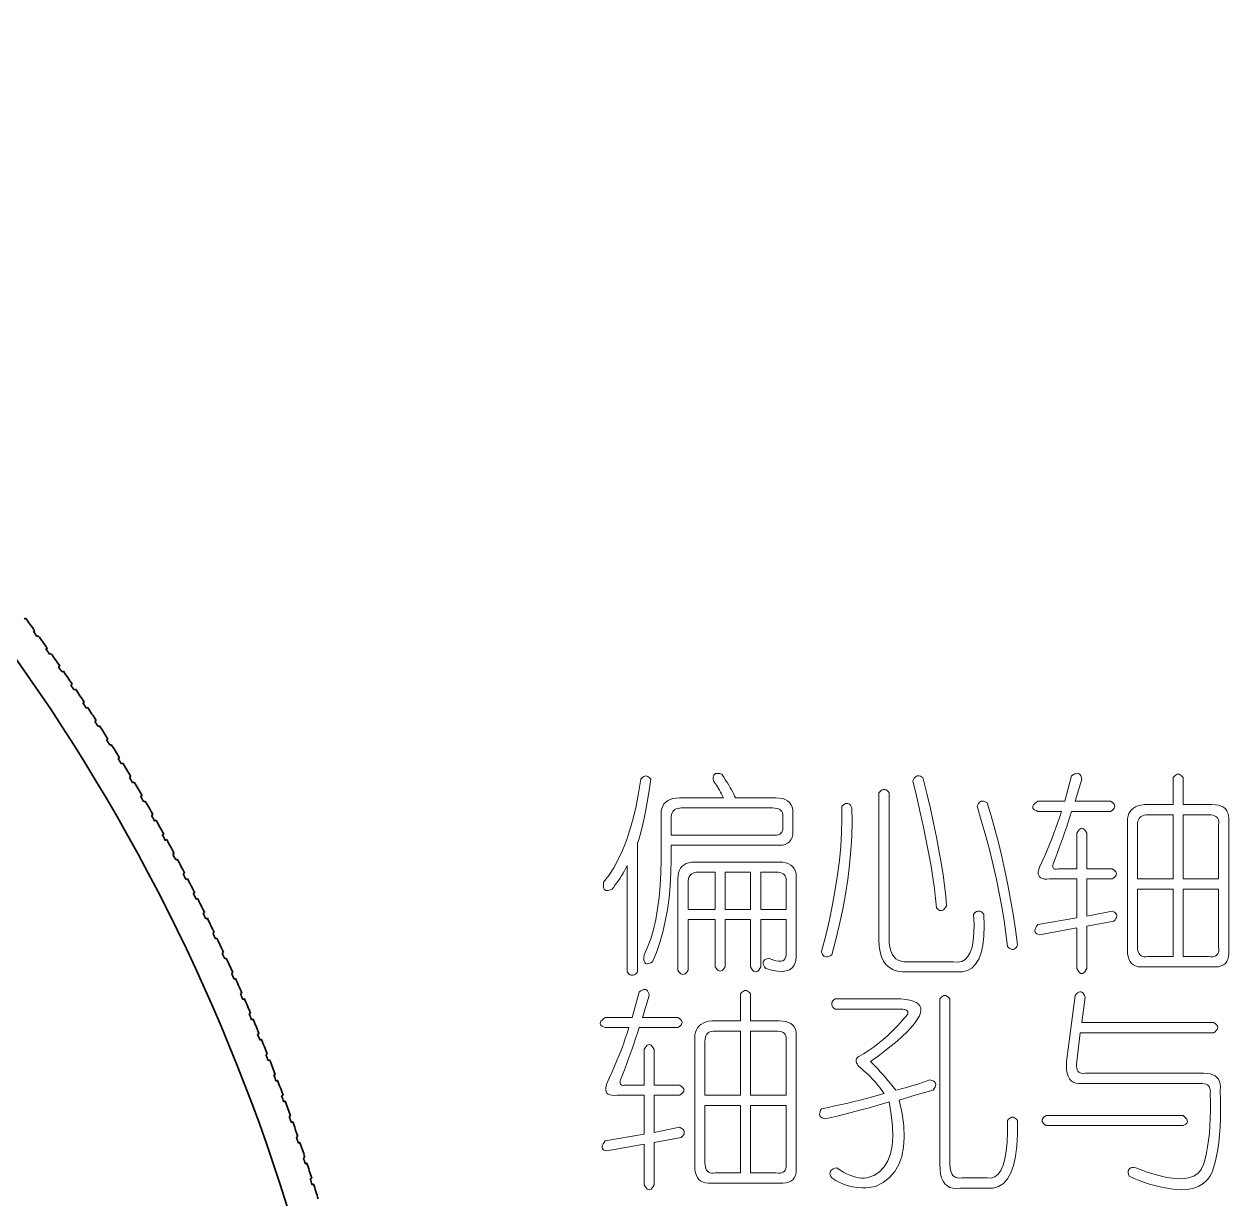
# Model space of a CAD drawing. Extents: x 0 to 297, y 0 to 210.
# Drawn here: x 54.66 to 83.18, y 50.55 to 78.36 of the extents above; entities that cross this region are included whole.
import ezdxf

# ---------------------------------------------------------------- set-up
doc = ezdxf.new("R2010")
doc.units = 0

msp = doc.modelspace()

# ---------------------------------------------------------------- linework, layer by layer
at = {"color": 7, "lineweight": 35, "ltscale": 0.000952737}
msp.add_line((54.697, 64.295), (54.663, 64.278), dxfattribs=at)
at = {"color": 7, "lineweight": 35, "ltscale": 0.000952823}
msp.add_line((54.914, 64), (54.88, 63.984), dxfattribs=at)
at = {"color": 7, "lineweight": 35, "ltscale": 0.000962385}
msp.add_line((54.889, 63.971), (54.914, 64), dxfattribs=at)
at = {"color": 7, "lineweight": 35, "ltscale": 0.000952782}
for p, q in [((55, 63.881), (54.966, 63.865)), ((55.299, 63.463), (55.264, 63.447)), ((57.267, 60.416), (57.233, 60.399)), ((59.229, 56.719), (59.194, 56.702)), ((60.082, 54.806), (60.048, 54.789)), ((60.476, 53.837), (60.441, 53.821)), ((61.022, 52.373), (60.988, 52.357)), ((61.516, 50.899), (61.482, 50.882))]:
    msp.add_line(p, q, dxfattribs=at)
at = {"color": 7, "lineweight": 35, "ltscale": 0.000952741}
for p, q in [((55.214, 63.583), (55.179, 63.567)), ((55.593, 63.04), (55.559, 63.024)), ((55.801, 62.736), (55.766, 62.719)), ((56.371, 61.871), (56.336, 61.855)), ((56.451, 61.746), (56.416, 61.73)), ((57, 60.863), (56.965, 60.846)), ((57.191, 60.544), (57.157, 60.527)), ((57.714, 59.641), (57.68, 59.624)), ((58.218, 58.724), (58.184, 58.707)), ((58.702, 57.795), (58.667, 57.778)), ((59.605, 55.903), (59.571, 55.887)), ((59.667, 55.767), (59.632, 55.75)), ((60.024, 54.944), (59.99, 54.927)), ((60.973, 52.514), (60.938, 52.497)), ((61.145, 52.023), (61.11, 52.007)), ((61.193, 51.883), (61.159, 51.866)), ((61.357, 51.391), (61.323, 51.375))]:
    msp.add_line(p, q, dxfattribs=at)
at = {"color": 7, "lineweight": 35, "ltscale": 0.000961542}
msp.add_line((55.188, 63.555), (55.214, 63.583), dxfattribs=at)
at = {"color": 7, "lineweight": 35, "ltscale": 0.000952655}
for p, q in [((55.509, 63.162), (55.475, 63.145)), ((55.883, 62.613), (55.849, 62.597)), ((56.088, 62.306), (56.054, 62.289)), ((56.169, 62.182), (56.135, 62.165)), ((56.649, 61.433), (56.614, 61.416)), ((56.727, 61.306), (56.693, 61.29)), ((57.788, 59.51), (57.753, 59.494)), ((58.289, 58.592), (58.254, 58.575)), ((58.462, 58.261), (58.428, 58.244)), ((58.769, 57.661), (58.735, 57.644)), ((59.164, 56.854), (59.13, 56.838)), ((59.387, 56.38), (59.353, 56.363)), ((59.817, 55.425), (59.783, 55.408)), ((59.877, 55.287), (59.843, 55.271)), ((60.225, 54.461), (60.191, 54.445)), ((60.611, 53.49), (60.576, 53.474)), ((60.664, 53.351), (60.629, 53.334)), ((60.795, 53.003), (60.76, 52.986))]:
    msp.add_line(p, q, dxfattribs=at)
at = {"color": 7, "lineweight": 35, "ltscale": 0.000960679}
msp.add_line((55.483, 63.134), (55.509, 63.162), dxfattribs=at)
at = {"color": 7, "lineweight": 35, "ltscale": 0.00095987}
msp.add_line((55.774, 62.709), (55.801, 62.736), dxfattribs=at)
at = {"color": 7, "lineweight": 35, "ltscale": 0.000958932}
msp.add_line((56.06, 62.279), (56.088, 62.306), dxfattribs=at)
at = {"color": 7, "lineweight": 35, "ltscale": 0.000958082}
msp.add_line((56.342, 61.846), (56.371, 61.871), dxfattribs=at)
at = {"color": 7, "lineweight": 35, "ltscale": 0.00095726}
msp.add_line((56.62, 61.408), (56.649, 61.433), dxfattribs=at)
at = {"color": 7, "lineweight": 35, "ltscale": 0.000952696}
for p, q in [((56.922, 60.99), (56.888, 60.974)), ((57.455, 60.094), (57.421, 60.078)), ((57.53, 59.965), (57.496, 59.948)), ((58.041, 59.053), (58.006, 59.036)), ((58.531, 58.128), (58.497, 58.111)), ((59.001, 57.191), (58.967, 57.174)), ((59.45, 56.244), (59.416, 56.227)), ((60.282, 54.323), (60.248, 54.306)), ((60.421, 53.977), (60.387, 53.96)), ((60.846, 52.863), (60.812, 52.846)), ((61.311, 51.532), (61.277, 51.515))]:
    msp.add_line(p, q, dxfattribs=at)
at = {"color": 7, "lineweight": 35, "ltscale": 0.000956431}
msp.add_line((56.893, 60.966), (56.922, 60.99), dxfattribs=at)
at = {"color": 7, "lineweight": 35, "ltscale": 0.00095572}
msp.add_line((57.161, 60.521), (57.191, 60.544), dxfattribs=at)
at = {"color": 7, "lineweight": 35, "ltscale": 0.000954924}
msp.add_line((57.424, 60.072), (57.455, 60.094), dxfattribs=at)
at = {"color": 7, "lineweight": 35, "ltscale": 0.000954363}
msp.add_line((57.683, 59.619), (57.714, 59.641), dxfattribs=at)
at = {"color": 7, "lineweight": 35, "ltscale": 0.000952868}
for p, q in [((57.969, 59.184), (57.934, 59.167)), ((58.935, 57.326), (58.901, 57.309))]:
    msp.add_line(p, q, dxfattribs=at)
at = {"color": 7, "lineweight": 35, "ltscale": 0.000953922}
msp.add_line((57.937, 59.163), (57.969, 59.184), dxfattribs=at)
at = {"color": 7, "lineweight": 35, "ltscale": 0.00095342}
msp.add_line((58.186, 58.704), (58.218, 58.724), dxfattribs=at)
at = {"color": 7, "lineweight": 35, "ltscale": 0.000953079}
msp.add_line((58.429, 58.242), (58.462, 58.261), dxfattribs=at)
at = {"color": 7, "lineweight": 35, "ltscale": 0.000952918}
msp.add_line((58.668, 57.776), (58.702, 57.795), dxfattribs=at)
at = {"color": 7, "lineweight": 35, "ltscale": 0.000952844}
msp.add_line((58.901, 57.308), (58.935, 57.326), dxfattribs=at)
at = {"color": 7, "lineweight": 35, "ltscale": 0.000952827}
for p, q in [((59.229, 56.719), (59.194, 56.702)), ((61.471, 51.04), (61.437, 51.023))]:
    msp.add_line(p, q, dxfattribs=at)
at = {"color": 7, "lineweight": 35, "ltscale": 0.000952728}
msp.add_line((59.45, 56.244), (59.415, 56.228), dxfattribs=at)
at = {"color": 7, "lineweight": 35, "ltscale": 0.000952851}
msp.add_line((59.667, 55.767), (59.631, 55.752), dxfattribs=at)
at = {"color": 7, "lineweight": 35, "ltscale": 0.000953061}
msp.add_line((59.877, 55.287), (59.842, 55.274), dxfattribs=at)
at = {"color": 7, "lineweight": 35, "ltscale": 0.000953566}
msp.add_line((60.082, 54.806), (60.046, 54.793), dxfattribs=at)
at = {"color": 7, "lineweight": 35, "ltscale": 0.000953849}
msp.add_line((60.282, 54.323), (60.246, 54.311), dxfattribs=at)
at = {"color": 7, "lineweight": 35, "ltscale": 0.000954382}
msp.add_line((60.476, 53.837), (60.439, 53.827), dxfattribs=at)
at = {"color": 7, "lineweight": 35, "ltscale": 0.00095505}
msp.add_line((60.664, 53.351), (60.627, 53.341), dxfattribs=at)
at = {"color": 7, "lineweight": 35, "ltscale": 0.000955671}
msp.add_line((60.846, 52.863), (60.809, 52.854), dxfattribs=at)
at = {"color": 7, "lineweight": 35, "ltscale": 0.000956483}
msp.add_line((61.022, 52.373), (60.985, 52.366), dxfattribs=at)
at = {"color": 7, "lineweight": 35, "ltscale": 0.000957289}
msp.add_line((61.193, 51.883), (61.155, 51.876), dxfattribs=at)
at = {"color": 7, "lineweight": 35, "ltscale": 0.000958091}
msp.add_line((61.357, 51.391), (61.32, 51.385), dxfattribs=at)
at = {"color": 7, "lineweight": 35, "ltscale": 0.000958955}
msp.add_line((61.516, 50.899), (61.478, 50.894), dxfattribs=at)
at = {"color": 255, "lineweight": 13}
for points in [[(69.261, 60.482), (69.285, 60.511), (69.309, 60.533), (69.333, 60.549), (69.357, 60.559), (69.381, 60.562), (69.405, 60.559), (69.429, 60.549), (69.453, 60.533), (69.477, 60.511), (69.501, 60.482), (69.469, 60.272), (69.437, 60.076), (69.405, 59.892), (69.373, 59.72), (69.341, 59.562), (69.309, 59.416), (69.277, 59.284), (69.245, 59.164), (69.213, 59.056), (69.181, 58.962), (69.181, 55.922), (69.157, 55.893), (69.133, 55.871), (69.109, 55.855), (69.085, 55.845), (69.061, 55.842), (69.037, 55.845), (69.013, 55.855), (68.989, 55.871), (68.965, 55.893), (68.941, 55.922), (68.941, 58.442), (68.909, 58.379), (68.875, 58.317), (68.841, 58.257), (68.807, 58.199), (68.771, 58.142), (68.735, 58.087), (68.697, 58.033), (68.659, 57.981), (68.621, 57.931), (68.581, 57.882), (68.536, 57.862), (68.496, 57.85), (68.462, 57.846), (68.434, 57.85), (68.411, 57.862), (68.394, 57.882), (68.382, 57.91), (68.376, 57.946), (68.376, 57.99), (68.381, 58.042), (68.505, 58.203), (68.621, 58.383), (68.729, 58.581), (68.829, 58.797), (68.921, 59.032), (69.005, 59.285), (69.081, 59.557), (69.149, 59.847), (69.209, 60.155)], [(71.181, 60.602), (71.227, 60.532), (71.271, 60.464), (71.311, 60.4), (71.347, 60.34), (71.381, 60.282), (71.411, 60.228), (71.439, 60.176), (71.463, 60.128), (71.483, 60.084), (71.501, 60.042), (72.461, 60.042), (72.544, 60.038), (72.618, 60.024), (72.682, 60.002), (72.736, 59.972), (72.781, 59.932), (72.816, 59.884), (72.842, 59.826), (72.858, 59.76), (72.864, 59.686), (72.861, 59.602), (72.861, 59.322), (72.864, 59.239), (72.858, 59.165), (72.842, 59.101), (72.816, 59.047), (72.781, 59.002), (72.736, 58.967), (72.682, 58.941), (72.618, 58.925), (72.544, 58.919), (72.461, 58.922), (69.981, 58.922), (69.984, 58.592), (69.976, 58.274), (69.958, 57.968), (69.93, 57.674), (69.891, 57.392), (69.842, 57.122), (69.782, 56.864), (69.712, 56.618), (69.632, 56.384), (69.541, 56.162), (69.496, 56.135), (69.456, 56.117), (69.422, 56.109), (69.394, 56.111), (69.371, 56.122), (69.354, 56.143), (69.342, 56.173), (69.336, 56.213), (69.336, 56.263), (69.341, 56.322), (69.424, 56.506), (69.498, 56.708), (69.562, 56.926), (69.616, 57.16), (69.661, 57.412), (69.696, 57.68), (69.722, 57.966), (69.738, 58.268), (69.744, 58.586), (69.741, 58.922), (69.741, 59.642), (69.745, 59.718), (69.759, 59.786), (69.781, 59.846), (69.811, 59.898), (69.851, 59.942), (69.899, 59.978), (69.957, 60.006), (70.023, 60.026), (70.097, 60.038), (70.181, 60.042), (71.221, 60.042), (71.197, 60.089), (71.173, 60.135), (71.149, 60.179), (71.125, 60.221), (71.101, 60.262), (71.077, 60.301), (71.053, 60.339), (71.029, 60.375), (71.005, 60.409), (70.981, 60.442), (70.976, 60.487), (70.976, 60.525), (70.982, 60.557), (70.994, 60.583), (71.011, 60.602), (71.034, 60.615), (71.062, 60.621), (71.096, 60.621), (71.136, 60.615)], [(75.941, 60.522), (76.033, 60.146), (76.117, 59.786), (76.193, 59.442), (76.261, 59.114), (76.321, 58.802), (76.373, 58.506), (76.417, 58.226), (76.453, 57.962), (76.481, 57.714), (76.501, 57.482), (76.477, 57.446), (76.453, 57.416), (76.429, 57.394), (76.405, 57.38), (76.381, 57.372), (76.357, 57.372), (76.333, 57.378), (76.309, 57.392), (76.285, 57.414), (76.261, 57.442), (76.241, 57.659), (76.213, 57.895), (76.177, 58.149), (76.133, 58.421), (76.081, 58.712), (76.021, 59.021), (75.953, 59.349), (75.877, 59.695), (75.793, 60.059), (75.701, 60.442), (75.718, 60.479), (75.736, 60.509), (75.756, 60.533), (75.778, 60.551), (75.801, 60.562), (75.826, 60.567), (75.852, 60.565), (75.88, 60.557), (75.91, 60.543)], [(78.661, 59.722), (78.618, 59.739), (78.584, 59.757), (78.56, 59.777), (78.546, 59.799), (78.541, 59.822), (78.546, 59.847), (78.56, 59.873), (78.584, 59.901), (78.618, 59.931), (78.661, 59.962), (79.301, 59.962), (79.461, 60.562), (79.499, 60.59), (79.535, 60.61), (79.567, 60.622), (79.595, 60.626), (79.621, 60.622), (79.643, 60.61), (79.663, 60.59), (79.679, 60.562), (79.691, 60.526), (79.701, 60.482), (79.541, 59.962), (80.381, 59.962), (80.417, 59.938), (80.445, 59.914), (80.465, 59.89), (80.477, 59.866), (80.481, 59.842), (80.477, 59.818), (80.465, 59.794), (80.445, 59.77), (80.417, 59.746), (80.381, 59.722), (79.461, 59.722), (79.421, 59.594), (79.379, 59.468), (79.337, 59.342), (79.295, 59.216), (79.251, 59.092), (79.207, 58.968), (79.161, 58.846), (79.115, 58.724), (79.069, 58.602), (79.021, 58.482), (79.015, 58.452), (79.013, 58.426), (79.015, 58.404), (79.021, 58.386), (79.031, 58.372), (79.045, 58.362), (79.063, 58.356), (79.085, 58.354), (79.111, 58.356), (79.141, 58.362), (79.581, 58.362), (79.581, 59.202), (79.605, 59.245), (79.629, 59.279), (79.653, 59.303), (79.677, 59.317), (79.701, 59.322), (79.725, 59.317), (79.749, 59.303), (79.773, 59.279), (79.797, 59.245), (79.821, 59.202), (79.821, 58.362), (80.421, 58.362), (80.457, 58.338), (80.485, 58.314), (80.505, 58.29), (80.517, 58.266), (80.521, 58.242), (80.517, 58.218), (80.505, 58.194), (80.485, 58.17), (80.457, 58.146), (80.421, 58.122), (79.821, 58.122), (79.821, 57.242), (80.421, 57.362), (80.457, 57.345), (80.487, 57.327), (80.509, 57.307), (80.523, 57.285), (80.531, 57.262), (80.531, 57.237), (80.525, 57.211), (80.511, 57.183), (80.489, 57.153), (80.461, 57.122), (79.821, 57.002), (79.821, 56.002), (79.797, 55.959), (79.773, 55.925), (79.749, 55.901), (79.725, 55.887), (79.701, 55.882), (79.677, 55.887), (79.653, 55.901), (79.629, 55.925), (79.605, 55.959), (79.581, 56.002), (79.581, 56.962), (78.701, 56.802), (78.665, 56.812), (78.635, 56.824), (78.613, 56.84), (78.599, 56.86), (78.591, 56.882), (78.591, 56.908), (78.597, 56.936), (78.611, 56.968), (78.633, 57.004), (78.661, 57.042), (79.581, 57.202), (79.581, 58.122), (78.941, 58.122), (78.874, 58.118), (78.816, 58.12), (78.768, 58.13), (78.73, 58.148), (78.701, 58.172), (78.682, 58.204), (78.672, 58.242), (78.672, 58.288), (78.682, 58.342), (78.701, 58.402), (78.764, 58.538), (78.824, 58.672), (78.882, 58.806), (78.938, 58.94), (78.991, 59.072), (79.042, 59.204), (79.09, 59.334), (79.136, 59.464), (79.18, 59.594), (79.221, 59.722)], [(82.101, 60.522), (82.101, 59.882), (82.781, 59.882), (82.864, 59.878), (82.938, 59.866), (83.002, 59.846), (83.056, 59.818), (83.101, 59.782), (83.136, 59.738), (83.162, 59.686), (83.178, 59.626), (83.184, 59.558), (83.181, 59.482), (83.181, 56.442), (83.184, 56.359), (83.178, 56.285), (83.162, 56.221), (83.136, 56.167), (83.101, 56.122), (83.056, 56.087), (83.002, 56.061), (82.938, 56.045), (82.864, 56.039), (82.781, 56.042), (81.181, 56.042), (81.105, 56.039), (81.037, 56.045), (80.977, 56.061), (80.925, 56.087), (80.881, 56.122), (80.845, 56.167), (80.817, 56.221), (80.797, 56.285), (80.785, 56.359), (80.781, 56.442), (80.781, 59.482), (80.785, 59.551), (80.797, 59.613), (80.817, 59.669), (80.845, 59.719), (80.881, 59.762), (80.925, 59.799), (80.977, 59.829), (81.037, 59.853), (81.105, 59.871), (81.181, 59.882), (81.861, 59.882), (81.861, 60.522), (81.885, 60.551), (81.909, 60.573), (81.933, 60.589), (81.957, 60.599), (81.981, 60.602), (82.005, 60.599), (82.029, 60.589), (82.053, 60.573), (82.077, 60.551)], [(75.141, 60.162), (75.141, 56.722), (75.145, 56.608), (75.159, 56.508), (75.181, 56.42), (75.211, 56.344), (75.251, 56.282), (75.299, 56.232), (75.357, 56.196), (75.423, 56.172), (75.497, 56.16), (75.581, 56.162), (76.661, 56.162), (76.767, 56.152), (76.859, 56.168), (76.939, 56.212), (77.007, 56.284), (77.061, 56.382), (77.103, 56.508), (77.131, 56.66), (77.147, 56.84), (77.151, 57.048), (77.141, 57.282), (77.165, 57.311), (77.189, 57.333), (77.213, 57.349), (77.237, 57.359), (77.261, 57.362), (77.285, 57.359), (77.309, 57.349), (77.333, 57.333), (77.357, 57.311), (77.381, 57.282), (77.389, 57.009), (77.381, 56.767), (77.357, 56.555), (77.317, 56.373), (77.261, 56.222), (77.189, 56.101), (77.101, 56.011), (76.997, 55.951), (76.877, 55.921), (76.741, 55.922), (75.581, 55.922), (75.452, 55.922), (75.336, 55.94), (75.234, 55.974), (75.146, 56.024), (75.071, 56.092), (75.01, 56.176), (74.962, 56.278), (74.928, 56.396), (74.908, 56.53), (74.901, 56.682), (74.901, 60.162), (74.925, 60.191), (74.949, 60.213), (74.973, 60.229), (74.997, 60.239), (75.021, 60.242), (75.045, 60.239), (75.069, 60.229), (75.093, 60.213), (75.117, 60.191)], [(74.261, 59.802), (74.263, 59.472), (74.255, 59.138), (74.235, 58.8), (74.203, 58.458), (74.161, 58.112), (74.107, 57.762), (74.043, 57.408), (73.967, 57.05), (73.879, 56.688), (73.781, 56.322), (73.743, 56.301), (73.707, 56.287), (73.675, 56.279), (73.647, 56.277), (73.621, 56.282), (73.599, 56.293), (73.579, 56.311), (73.563, 56.335), (73.551, 56.365), (73.541, 56.402), (73.639, 56.782), (73.727, 57.154), (73.803, 57.518), (73.867, 57.874), (73.921, 58.222), (73.963, 58.562), (73.995, 58.894), (74.015, 59.218), (74.023, 59.534), (74.021, 59.842), (74.052, 59.87), (74.082, 59.892), (74.11, 59.906), (74.136, 59.912), (74.161, 59.912), (74.184, 59.904), (74.206, 59.89), (74.226, 59.868), (74.244, 59.838)], [(77.461, 59.922), (77.555, 59.615), (77.643, 59.301), (77.727, 58.981), (77.807, 58.655), (77.881, 58.322), (77.951, 57.983), (78.015, 57.637), (78.075, 57.285), (78.131, 56.927), (78.181, 56.562), (78.164, 56.526), (78.146, 56.496), (78.126, 56.474), (78.104, 56.46), (78.081, 56.452), (78.056, 56.452), (78.03, 56.458), (78.002, 56.472), (77.972, 56.494), (77.941, 56.522), (77.905, 56.829), (77.861, 57.141), (77.809, 57.459), (77.749, 57.783), (77.681, 58.112), (77.605, 58.447), (77.521, 58.787), (77.429, 59.133), (77.329, 59.485), (77.221, 59.842), (77.238, 59.879), (77.256, 59.909), (77.276, 59.933), (77.298, 59.951), (77.321, 59.962), (77.346, 59.967), (77.372, 59.965), (77.4, 59.957), (77.43, 59.943)], [(72.381, 59.802), (70.221, 59.802), (70.175, 59.8), (70.135, 59.792), (70.099, 59.78), (70.067, 59.764), (70.041, 59.742), (70.019, 59.716), (70.003, 59.684), (69.991, 59.648), (69.983, 59.608), (69.981, 59.562), (69.981, 59.162), (72.381, 59.162), (72.434, 59.157), (72.48, 59.159), (72.52, 59.167), (72.554, 59.181), (72.581, 59.202), (72.602, 59.229), (72.616, 59.263), (72.624, 59.303), (72.626, 59.349), (72.621, 59.402), (72.621, 59.562), (72.626, 59.608), (72.624, 59.648), (72.616, 59.684), (72.602, 59.716), (72.581, 59.742), (72.554, 59.764), (72.52, 59.78), (72.48, 59.792), (72.434, 59.8)], [(81.861, 59.642), (81.261, 59.642), (81.215, 59.64), (81.175, 59.632), (81.139, 59.62), (81.107, 59.604), (81.081, 59.582), (81.059, 59.556), (81.043, 59.524), (81.031, 59.488), (81.023, 59.448), (81.021, 59.402), (81.021, 58.122), (81.861, 58.122)], [(82.701, 59.642), (82.101, 59.642), (82.101, 58.122), (82.941, 58.122), (82.941, 59.402), (82.946, 59.448), (82.944, 59.488), (82.936, 59.524), (82.922, 59.556), (82.901, 59.582), (82.874, 59.604), (82.84, 59.62), (82.8, 59.632), (82.754, 59.64)], [(70.541, 58.522), (72.541, 58.522), (72.624, 58.518), (72.698, 58.504), (72.762, 58.482), (72.816, 58.452), (72.861, 58.412), (72.896, 58.364), (72.922, 58.306), (72.938, 58.24), (72.944, 58.166), (72.941, 58.082), (72.941, 56.362), (72.941, 56.25), (72.925, 56.156), (72.893, 56.078), (72.845, 56.016), (72.781, 55.972), (72.701, 55.944), (72.605, 55.934), (72.493, 55.94), (72.365, 55.962), (72.221, 56.002), (72.193, 56.04), (72.173, 56.076), (72.161, 56.108), (72.157, 56.136), (72.161, 56.162), (72.173, 56.184), (72.193, 56.204), (72.221, 56.22), (72.257, 56.232), (72.301, 56.242), (72.384, 56.208), (72.458, 56.184), (72.522, 56.172), (72.576, 56.172), (72.621, 56.182), (72.656, 56.204), (72.682, 56.236), (72.698, 56.28), (72.704, 56.336), (72.701, 56.402), (72.701, 57.162), (72.101, 57.162), (72.101, 56.042), (72.077, 55.999), (72.053, 55.965), (72.029, 55.941), (72.005, 55.927), (71.981, 55.922), (71.957, 55.927), (71.933, 55.941), (71.909, 55.965), (71.885, 55.999), (71.861, 56.042), (71.861, 57.162), (71.261, 57.162), (71.261, 56.042), (71.237, 56.006), (71.213, 55.978), (71.189, 55.958), (71.165, 55.946), (71.141, 55.942), (71.117, 55.946), (71.093, 55.958), (71.069, 55.978), (71.045, 56.006), (71.021, 56.042), (71.021, 57.162), (70.381, 57.162), (70.381, 55.962), (70.357, 55.926), (70.333, 55.898), (70.309, 55.878), (70.285, 55.866), (70.261, 55.862), (70.237, 55.866), (70.213, 55.878), (70.189, 55.898), (70.165, 55.926), (70.141, 55.962), (70.141, 58.122), (70.145, 58.198), (70.157, 58.266), (70.177, 58.326), (70.205, 58.378), (70.241, 58.422), (70.285, 58.458), (70.337, 58.486), (70.397, 58.506), (70.465, 58.518)], [(71.021, 58.282), (70.621, 58.282), (70.575, 58.28), (70.535, 58.272), (70.499, 58.26), (70.467, 58.244), (70.441, 58.222), (70.419, 58.196), (70.403, 58.164), (70.391, 58.128), (70.383, 58.088), (70.381, 58.042), (70.381, 57.402), (71.021, 57.402)], [(71.861, 58.282), (71.261, 58.282), (71.261, 57.402), (71.861, 57.402)], [(72.461, 58.282), (72.101, 58.282), (72.101, 57.402), (72.701, 57.402), (72.701, 58.042), (72.706, 58.088), (72.704, 58.128), (72.696, 58.164), (72.682, 58.196), (72.661, 58.222), (72.634, 58.244), (72.6, 58.26), (72.56, 58.272), (72.514, 58.28)], [(81.861, 57.882), (81.021, 57.882), (81.021, 56.522), (81.023, 56.469), (81.031, 56.423), (81.043, 56.383), (81.059, 56.349), (81.081, 56.322), (81.107, 56.301), (81.139, 56.287), (81.175, 56.279), (81.215, 56.277), (81.261, 56.282), (81.861, 56.282)], [(82.941, 57.882), (82.101, 57.882), (82.101, 56.282), (82.701, 56.282), (82.754, 56.277), (82.8, 56.279), (82.84, 56.287), (82.874, 56.301), (82.901, 56.322), (82.922, 56.349), (82.936, 56.383), (82.944, 56.423), (82.946, 56.469), (82.941, 56.522)], [(68.421, 54.602), (68.378, 54.619), (68.344, 54.637), (68.32, 54.657), (68.306, 54.679), (68.301, 54.702), (68.306, 54.727), (68.32, 54.753), (68.344, 54.781), (68.378, 54.811), (68.421, 54.842), (69.061, 54.842), (69.221, 55.442), (69.259, 55.47), (69.295, 55.49), (69.327, 55.502), (69.355, 55.506), (69.381, 55.502), (69.403, 55.49), (69.423, 55.47), (69.439, 55.442), (69.451, 55.406), (69.461, 55.362), (69.301, 54.842), (70.141, 54.842), (70.177, 54.818), (70.205, 54.794), (70.225, 54.77), (70.237, 54.746), (70.241, 54.722), (70.237, 54.698), (70.225, 54.674), (70.205, 54.65), (70.177, 54.626), (70.141, 54.602), (69.221, 54.602), (69.181, 54.474), (69.139, 54.348), (69.097, 54.222), (69.055, 54.096), (69.011, 53.972), (68.967, 53.848), (68.921, 53.726), (68.875, 53.604), (68.829, 53.482), (68.781, 53.362), (68.775, 53.332), (68.773, 53.306), (68.775, 53.284), (68.781, 53.266), (68.791, 53.252), (68.805, 53.242), (68.823, 53.236), (68.845, 53.234), (68.871, 53.236), (68.901, 53.242), (69.341, 53.242), (69.341, 54.082), (69.365, 54.125), (69.389, 54.159), (69.413, 54.183), (69.437, 54.197), (69.461, 54.202), (69.485, 54.197), (69.509, 54.183), (69.533, 54.159), (69.557, 54.125), (69.581, 54.082), (69.581, 53.242), (70.181, 53.242), (70.217, 53.218), (70.245, 53.194), (70.265, 53.17), (70.277, 53.146), (70.281, 53.122), (70.277, 53.098), (70.265, 53.074), (70.245, 53.05), (70.217, 53.026), (70.181, 53.002), (69.581, 53.002), (69.581, 52.122), (70.181, 52.242), (70.217, 52.225), (70.247, 52.207), (70.269, 52.187), (70.283, 52.165), (70.291, 52.142), (70.291, 52.117), (70.285, 52.091), (70.271, 52.063), (70.249, 52.033), (70.221, 52.002), (69.581, 51.882), (69.581, 50.882), (69.557, 50.839), (69.533, 50.805), (69.509, 50.781), (69.485, 50.767), (69.461, 50.762), (69.437, 50.767), (69.413, 50.781), (69.389, 50.805), (69.365, 50.839), (69.341, 50.882), (69.341, 51.842), (68.461, 51.682), (68.425, 51.692), (68.395, 51.704), (68.373, 51.72), (68.359, 51.74), (68.351, 51.762), (68.351, 51.788), (68.357, 51.816), (68.371, 51.848), (68.393, 51.884), (68.421, 51.922), (69.341, 52.082), (69.341, 53.002), (68.701, 53.002), (68.634, 52.998), (68.576, 53), (68.528, 53.01), (68.49, 53.028), (68.461, 53.052), (68.442, 53.084), (68.432, 53.122), (68.432, 53.168), (68.442, 53.222), (68.461, 53.282), (68.524, 53.418), (68.584, 53.552), (68.642, 53.686), (68.698, 53.82), (68.751, 53.952), (68.802, 54.084), (68.85, 54.214), (68.896, 54.344), (68.94, 54.474), (68.981, 54.602)], [(71.861, 55.402), (71.861, 54.762), (72.541, 54.762), (72.624, 54.758), (72.698, 54.746), (72.762, 54.726), (72.816, 54.698), (72.861, 54.662), (72.896, 54.618), (72.922, 54.566), (72.938, 54.506), (72.944, 54.438), (72.941, 54.362), (72.941, 51.322), (72.944, 51.239), (72.938, 51.165), (72.922, 51.101), (72.896, 51.047), (72.861, 51.002), (72.816, 50.967), (72.762, 50.941), (72.698, 50.925), (72.624, 50.919), (72.541, 50.922), (70.941, 50.922), (70.865, 50.919), (70.797, 50.925), (70.737, 50.941), (70.685, 50.967), (70.641, 51.002), (70.605, 51.047), (70.577, 51.101), (70.557, 51.165), (70.545, 51.239), (70.541, 51.322), (70.541, 54.362), (70.545, 54.431), (70.557, 54.493), (70.577, 54.549), (70.605, 54.599), (70.641, 54.642), (70.685, 54.679), (70.737, 54.709), (70.797, 54.733), (70.865, 54.751), (70.941, 54.762), (71.621, 54.762), (71.621, 55.402), (71.645, 55.431), (71.669, 55.453), (71.693, 55.469), (71.717, 55.479), (71.741, 55.482), (71.765, 55.479), (71.789, 55.469), (71.813, 55.453), (71.837, 55.431)], [(76.581, 55.282), (76.581, 51.362), (76.584, 51.294), (76.592, 51.234), (76.606, 51.182), (76.626, 51.138), (76.651, 51.102), (76.682, 51.074), (76.718, 51.054), (76.76, 51.042), (76.808, 51.038), (76.861, 51.042), (77.461, 51.042), (77.559, 51.041), (77.647, 51.071), (77.723, 51.131), (77.787, 51.221), (77.841, 51.342), (77.883, 51.493), (77.915, 51.675), (77.935, 51.887), (77.943, 52.129), (77.941, 52.402), (77.965, 52.431), (77.989, 52.453), (78.013, 52.469), (78.037, 52.479), (78.061, 52.482), (78.085, 52.479), (78.109, 52.469), (78.133, 52.453), (78.157, 52.431), (78.181, 52.402), (78.181, 52.084), (78.165, 51.8), (78.133, 51.552), (78.085, 51.34), (78.021, 51.162), (77.941, 51.02), (77.845, 50.912), (77.733, 50.84), (77.605, 50.804), (77.461, 50.802), (76.821, 50.802), (76.73, 50.793), (76.648, 50.799), (76.576, 50.819), (76.514, 50.853), (76.461, 50.902), (76.418, 50.965), (76.384, 51.043), (76.36, 51.135), (76.346, 51.241), (76.341, 51.362), (76.341, 55.282), (76.365, 55.311), (76.389, 55.333), (76.413, 55.349), (76.437, 55.359), (76.461, 55.362), (76.485, 55.359), (76.509, 55.349), (76.533, 55.333), (76.557, 55.311)], [(79.781, 55.322), (79.701, 54.722), (82.821, 54.722), (82.857, 54.698), (82.885, 54.674), (82.905, 54.65), (82.917, 54.626), (82.921, 54.602), (82.917, 54.578), (82.905, 54.554), (82.885, 54.53), (82.857, 54.506), (82.821, 54.482), (79.661, 54.482), (79.581, 53.802), (79.576, 53.742), (79.576, 53.688), (79.582, 53.642), (79.594, 53.604), (79.611, 53.572), (79.634, 53.548), (79.662, 53.53), (79.696, 53.52), (79.736, 53.518), (79.781, 53.522), (82.581, 53.522), (82.664, 53.518), (82.738, 53.506), (82.802, 53.486), (82.856, 53.458), (82.901, 53.422), (82.936, 53.378), (82.962, 53.326), (82.978, 53.266), (82.984, 53.198), (82.981, 53.122), (82.987, 52.888), (82.987, 52.664), (82.983, 52.452), (82.975, 52.252), (82.961, 52.062), (82.943, 51.884), (82.919, 51.716), (82.891, 51.56), (82.859, 51.416), (82.821, 51.282), (82.785, 51.183), (82.739, 51.095), (82.685, 51.017), (82.623, 50.949), (82.551, 50.892), (82.471, 50.845), (82.381, 50.809), (82.283, 50.783), (82.177, 50.767), (82.061, 50.762), (81.933, 50.772), (81.807, 50.788), (81.681, 50.808), (81.555, 50.832), (81.431, 50.862), (81.307, 50.896), (81.185, 50.936), (81.063, 50.98), (80.941, 51.028), (80.821, 51.082), (80.808, 51.127), (80.802, 51.167), (80.802, 51.201), (80.808, 51.229), (80.821, 51.252), (80.84, 51.269), (80.866, 51.281), (80.898, 51.287), (80.936, 51.287), (80.981, 51.282), (81.249, 51.182), (81.493, 51.106), (81.713, 51.054), (81.909, 51.026), (82.081, 51.022), (82.229, 51.042), (82.353, 51.086), (82.453, 51.154), (82.529, 51.246), (82.581, 51.362), (82.619, 51.494), (82.651, 51.634), (82.679, 51.782), (82.703, 51.938), (82.721, 52.102), (82.735, 52.274), (82.743, 52.454), (82.747, 52.642), (82.747, 52.838), (82.741, 53.042), (82.746, 53.088), (82.744, 53.128), (82.736, 53.164), (82.722, 53.196), (82.701, 53.222), (82.674, 53.244), (82.64, 53.26), (82.6, 53.272), (82.554, 53.28), (82.501, 53.282), (79.701, 53.282), (79.625, 53.28), (79.559, 53.29), (79.501, 53.312), (79.451, 53.346), (79.411, 53.392), (79.379, 53.45), (79.357, 53.52), (79.343, 53.602), (79.337, 53.696), (79.341, 53.802), (79.541, 55.362), (79.572, 55.398), (79.602, 55.424), (79.63, 55.442), (79.656, 55.452), (79.681, 55.452), (79.704, 55.444), (79.726, 55.426), (79.746, 55.4), (79.764, 55.366)], [(73.861, 55.282), (75.421, 55.282), (75.533, 55.271), (75.631, 55.253), (75.713, 55.229), (75.779, 55.199), (75.831, 55.162), (75.867, 55.119), (75.889, 55.069), (75.895, 55.013), (75.885, 54.951), (75.861, 54.882), (75.806, 54.792), (75.738, 54.698), (75.656, 54.6), (75.56, 54.498), (75.451, 54.392), (75.328, 54.282), (75.192, 54.168), (75.042, 54.05), (74.878, 53.928), (74.701, 53.802), (74.757, 53.745), (74.815, 53.685), (74.873, 53.623), (74.931, 53.559), (74.991, 53.492), (75.051, 53.423), (75.113, 53.351), (75.175, 53.277), (75.237, 53.201), (75.301, 53.122), (75.374, 53.139), (75.448, 53.157), (75.524, 53.177), (75.602, 53.199), (75.681, 53.222), (75.762, 53.247), (75.844, 53.273), (75.928, 53.301), (76.014, 53.331), (76.101, 53.362), (76.145, 53.352), (76.181, 53.34), (76.209, 53.324), (76.229, 53.304), (76.241, 53.282), (76.245, 53.256), (76.241, 53.228), (76.229, 53.196), (76.209, 53.16), (76.181, 53.122), (76.094, 53.098), (76.008, 53.074), (75.924, 53.05), (75.842, 53.026), (75.761, 53.002), (75.682, 52.978), (75.604, 52.954), (75.528, 52.93), (75.454, 52.906), (75.381, 52.882), (75.447, 52.566), (75.487, 52.276), (75.499, 52.01), (75.483, 51.768), (75.441, 51.552), (75.371, 51.36), (75.275, 51.194), (75.151, 51.052), (74.999, 50.934), (74.821, 50.842), (74.71, 50.822), (74.6, 50.812), (74.492, 50.81), (74.386, 50.816), (74.281, 50.832), (74.178, 50.856), (74.076, 50.89), (73.976, 50.932), (73.878, 50.982), (73.781, 51.042), (73.761, 51.08), (73.747, 51.116), (73.741, 51.148), (73.743, 51.176), (73.751, 51.202), (73.767, 51.224), (73.789, 51.244), (73.819, 51.26), (73.857, 51.272), (73.901, 51.282), (73.98, 51.229), (74.058, 51.183), (74.134, 51.143), (74.208, 51.109), (74.281, 51.082), (74.352, 51.061), (74.422, 51.047), (74.49, 51.039), (74.556, 51.037), (74.621, 51.042), (74.777, 51.103), (74.911, 51.191), (75.021, 51.305), (75.107, 51.445), (75.171, 51.612), (75.211, 51.805), (75.229, 52.025), (75.223, 52.271), (75.193, 52.543), (75.141, 52.842), (74.982, 52.795), (74.824, 52.749), (74.668, 52.705), (74.514, 52.663), (74.361, 52.622), (74.21, 52.583), (74.06, 52.545), (73.912, 52.509), (73.766, 52.475), (73.621, 52.442), (73.584, 52.452), (73.554, 52.464), (73.53, 52.48), (73.512, 52.5), (73.501, 52.522), (73.496, 52.548), (73.498, 52.576), (73.506, 52.608), (73.52, 52.644), (73.541, 52.682), (73.7, 52.714), (73.856, 52.748), (74.01, 52.782), (74.162, 52.816), (74.311, 52.852), (74.458, 52.888), (74.602, 52.926), (74.744, 52.964), (74.884, 53.002), (75.021, 53.042), (74.972, 53.113), (74.92, 53.183), (74.866, 53.251), (74.81, 53.317), (74.751, 53.382), (74.69, 53.445), (74.626, 53.507), (74.56, 53.567), (74.492, 53.625), (74.421, 53.682), (74.399, 53.713), (74.383, 53.743), (74.371, 53.771), (74.363, 53.797), (74.361, 53.822), (74.363, 53.845), (74.371, 53.867), (74.383, 53.887), (74.399, 53.905), (74.421, 53.922), (74.533, 53.982), (74.647, 54.052), (74.761, 54.13), (74.875, 54.216), (74.991, 54.312), (75.107, 54.416), (75.225, 54.53), (75.343, 54.652), (75.461, 54.782), (75.581, 54.922), (75.586, 54.945), (75.586, 54.965), (75.58, 54.983), (75.568, 54.999), (75.551, 55.012), (75.528, 55.023), (75.5, 55.031), (75.466, 55.037), (75.426, 55.041), (75.381, 55.042), (73.861, 55.042), (73.832, 55.066), (73.81, 55.09), (73.794, 55.114), (73.784, 55.138), (73.781, 55.162), (73.784, 55.186), (73.794, 55.21), (73.81, 55.234), (73.832, 55.258)], [(71.621, 54.522), (71.021, 54.522), (70.975, 54.52), (70.935, 54.512), (70.899, 54.5), (70.867, 54.484), (70.841, 54.462), (70.819, 54.436), (70.803, 54.404), (70.791, 54.368), (70.783, 54.328), (70.781, 54.282), (70.781, 53.002), (71.621, 53.002)], [(72.461, 54.522), (71.861, 54.522), (71.861, 53.002), (72.701, 53.002), (72.701, 54.282), (72.706, 54.328), (72.704, 54.368), (72.696, 54.404), (72.682, 54.436), (72.661, 54.462), (72.634, 54.484), (72.6, 54.5), (72.56, 54.512), (72.514, 54.52)], [(71.621, 52.762), (70.781, 52.762), (70.781, 51.402), (70.783, 51.349), (70.791, 51.303), (70.803, 51.263), (70.819, 51.229), (70.841, 51.202), (70.867, 51.181), (70.899, 51.167), (70.935, 51.159), (70.975, 51.157), (71.021, 51.162), (71.621, 51.162)], [(72.701, 52.762), (71.861, 52.762), (71.861, 51.162), (72.461, 51.162), (72.514, 51.157), (72.56, 51.159), (72.6, 51.167), (72.634, 51.181), (72.661, 51.202), (72.682, 51.229), (72.696, 51.263), (72.704, 51.303), (72.706, 51.349), (72.701, 51.402)], [(82.101, 52.522), (82.137, 52.491), (82.165, 52.461), (82.185, 52.433), (82.197, 52.407), (82.201, 52.382), (82.197, 52.359), (82.185, 52.337), (82.165, 52.317), (82.137, 52.299), (82.101, 52.282), (78.861, 52.282), (78.825, 52.306), (78.797, 52.33), (78.777, 52.354), (78.765, 52.378), (78.761, 52.402), (78.765, 52.426), (78.777, 52.45), (78.797, 52.474), (78.825, 52.498), (78.861, 52.522)]]:
    msp.add_lwpolyline(points, close=True, dxfattribs=at)
at = {"color": 7, "lineweight": 35}
for centre, major_axis, start_param, end_param in [((40.928, 48.204), (-12.992, 27.041), 4.114509, 6.283151), ((41.615, 48.534), (12.992, -27.041), 1.84701, 1.859485), ((41.581, 48.517), (-12.992, 27.041), 4.983602, 4.988602), ((41.615, 48.534), (12.992, -27.041), 1.829534, 1.84201), ((41.581, 48.517), (-12.992, 27.041), 4.966127, 4.971127), ((41.615, 48.534), (12.992, -27.041), 1.812059, 1.824534), ((41.581, 48.517), (-12.992, 27.041), 4.948652, 4.953652), ((41.615, 48.534), (12.992, -27.041), 1.794584, 1.807059), ((41.581, 48.517), (-12.992, 27.041), 4.931177, 4.936177), ((41.615, 48.534), (12.992, -27.041), 1.77711, 1.789584), ((41.581, 48.517), (-12.992, 27.041), 4.913703, 4.918703), ((41.615, 48.534), (12.992, -27.041), 1.759636, 1.77211), ((41.581, 48.517), (-12.992, 27.041), 4.896229, 4.901229), ((41.615, 48.534), (12.992, -27.041), 1.742162, 1.754636), ((41.581, 48.517), (-12.992, 27.041), 4.878755, 4.883755), ((41.615, 48.534), (12.992, -27.041), 1.724689, 1.737162), ((41.581, 48.517), (-12.992, 27.041), 4.861282, 4.866282), ((41.615, 48.534), (12.992, -27.041), 1.707216, 1.719689), ((41.581, 48.517), (-12.992, 27.041), 4.843809, 4.848809), ((41.615, 48.534), (12.992, -27.041), 1.689743, 1.702216), ((41.581, 48.517), (-12.992, 27.041), 4.826336, 4.831336), ((41.615, 48.534), (12.992, -27.041), 1.672271, 1.684743), ((41.581, 48.517), (-12.992, 27.041), 4.808864, 4.813864), ((41.615, 48.534), (12.992, -27.041), 1.654799, 1.667271), ((41.581, 48.517), (-12.992, 27.041), 4.791392, 4.796392), ((41.615, 48.534), (12.992, -27.041), 1.637328, 1.649799), ((41.581, 48.517), (-12.992, 27.041), 4.773921, 4.778921), ((41.615, 48.534), (12.992, -27.041), 1.619857, 1.632328), ((41.581, 48.517), (-12.992, 27.041), 4.75645, 4.76145), ((41.615, 48.534), (12.992, -27.041), 1.602386, 1.614857), ((41.581, 48.517), (-12.992, 27.041), 4.738979, 4.743979), ((41.615, 48.534), (12.992, -27.041), 1.584916, 1.597386), ((41.581, 48.517), (-12.992, 27.041), 4.721509, 4.726509), ((41.615, 48.534), (12.992, -27.041), 1.567446, 1.579916), ((41.581, 48.517), (-12.992, 27.041), 4.704039, 4.709039), ((41.615, 48.534), (12.992, -27.041), 1.549977, 1.562446), ((41.581, 48.517), (-12.992, 27.041), 4.68657, 4.69157), ((41.615, 48.534), (12.992, -27.041), 1.532508, 1.544977), ((41.581, 48.517), (-12.992, 27.041), 4.669101, 4.674101), ((41.615, 48.534), (12.992, -27.041), 1.51504, 1.527508), ((41.581, 48.517), (-12.992, 27.041), 4.651632, 4.656632), ((41.615, 48.534), (12.992, -27.041), 1.497572, 1.51004), ((41.581, 48.517), (-12.992, 27.041), 4.634164, 4.639164), ((41.615, 48.534), (12.992, -27.041), 1.480104, 1.492572), ((41.581, 48.517), (-12.992, 27.041), 4.616697, 4.621697), ((41.615, 48.534), (12.992, -27.041), 1.462637, 1.475104), ((41.581, 48.517), (-12.992, 27.041), 4.59923, 4.60423), ((41.615, 48.534), (12.992, -27.041), 1.44517, 1.457637), ((41.581, 48.517), (-12.992, 27.041), 4.581763, 4.586763), ((41.615, 48.534), (12.992, -27.041), 1.427704, 1.44017), ((41.581, 48.517), (-12.992, 27.041), 4.564297, 4.569297), ((41.615, 48.534), (12.992, -27.041), 1.410238, 1.422704), ((41.581, 48.517), (-12.992, 27.041), 4.546831, 4.551831), ((41.615, 48.534), (12.992, -27.041), 1.392773, 1.405238), ((41.581, 48.517), (-12.992, 27.041), 4.529365, 4.534365), ((41.615, 48.534), (12.992, -27.041), 1.375308, 1.387773), ((41.581, 48.517), (-12.992, 27.041), 4.5119, 4.5169), ((41.615, 48.534), (12.992, -27.041), 1.357843, 1.370308), ((41.581, 48.517), (-12.992, 27.041), 4.494436, 4.499436), ((41.615, 48.534), (12.992, -27.041), 1.340379, 1.352843)]:
    msp.add_ellipse(centre, major_axis=major_axis, ratio=0.647366, start_param=start_param, end_param=end_param, dxfattribs=at)

doc.saveas('drawing.dxf')
